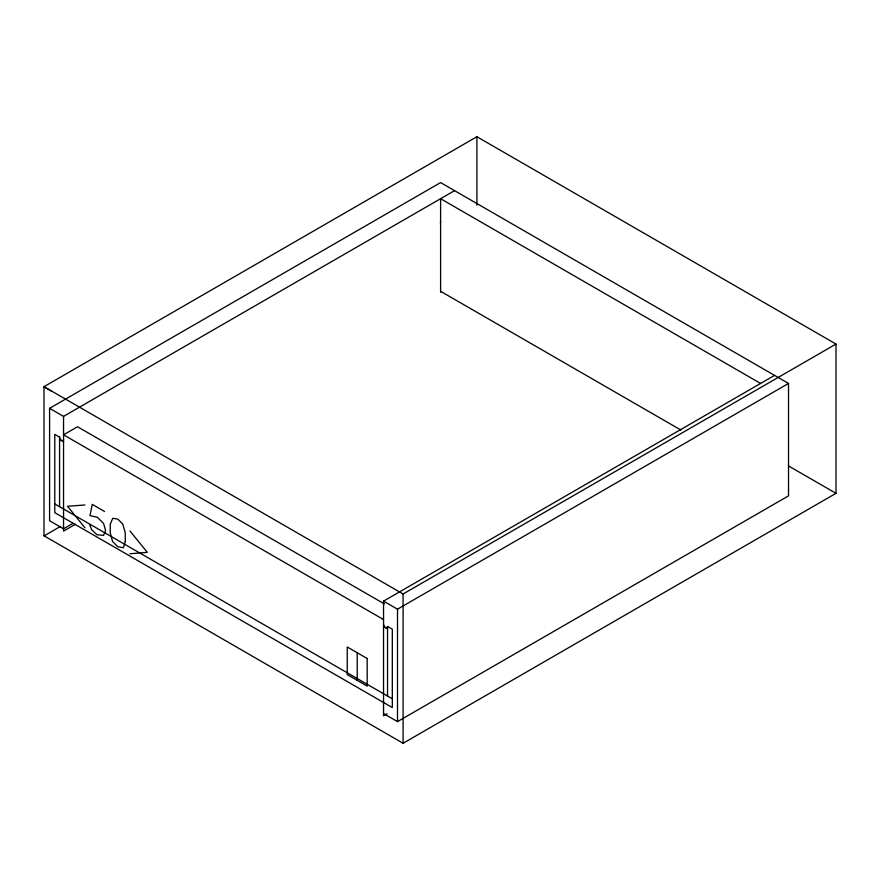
<?xml version="1.0" encoding="UTF-8"?>
<svg xmlns="http://www.w3.org/2000/svg" width="880" height="880" viewBox="0 0 880 880"><rect width="100%" height="100%" fill="white"/><g stroke="black" fill="none" stroke-linecap="round" stroke-linejoin="round"><path stroke-width="1.32" d="M60.654 526.328L44 535.942L44 386.672L476.905 136.73L836 344.058L836 493.328L403.095 743.27L44 535.788M73.062 523.314L63.547 528.803L49.588 520.74L49.588 408.32L440.594 182.578L788.524 383.449L788.524 495.858L397.507 721.611L383.548 713.548M49.588 408.32L63.547 416.383L454.564 190.641M75.438 524.249L63.547 531.102L63.547 416.383M387.112 713.79L383.548 715.847L383.548 601.128L774.554 375.386M44 386.672L403.095 593.989L836 344.058M383.548 601.128L397.507 609.191L788.524 383.449M129.943 553.773L147.334 552.332L129.943 530.992M84.931 504.999L67.54 506.264L84.931 527.791M760.595 383.449L440.594 198.704L440.594 292.237M788.436 465.872L836 493.328M440.594 291.302L680.889 430.034M44 386.837L51.975 391.435M384.417 603.944L77.517 426.756L63.547 434.819L383.548 619.564M63.547 439.428A2.816 1.628 60 0 1 61.556 440.572A2.816 1.628 60 0 1 59.565 437.118L54.769 434.357L54.769 512.677L392.315 707.564L392.315 629.233L387.53 626.472A2.816 1.628 60 0 1 385.539 627.627A2.816 1.628 60 0 1 383.548 624.173M59.565 439.428L63.547 441.727M383.548 626.472L387.53 628.771M104.5 511.445L92.268 504.383L89.958 515.636L97.394 517.275L103.598 523.512L105.589 530.475L103.598 535.359L97.031 534.776L91.685 529.76L89.595 524.535M54.769 503.921L392.315 698.808M476.905 136.73L476.905 205.205M403.095 593.989L403.095 743.27M397.507 609.191L397.507 721.611M387.53 626.472L387.53 696.036M357.214 652.729L357.214 680.372M59.565 437.118L59.565 506.693M440.594 221.738A2.816 1.628 60 0 1 440.33 222.739M125.279 541.541L123.409 547.734L117.832 546.777L112.541 541.464L110.253 532.862L110.253 524.249L112.75 518.287L117.777 519.112L122.782 524.073L125.279 532.928L125.279 541.541M367.18 658.493L347.237 646.976L347.237 674.619L367.18 686.136L367.18 658.493"/></g></svg>
